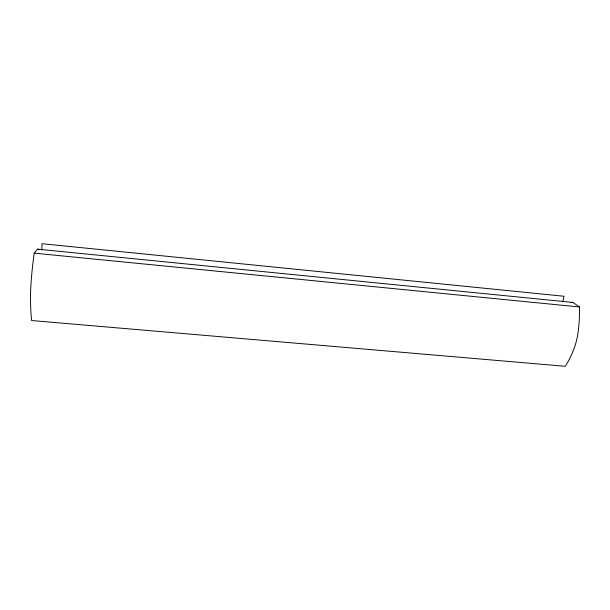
<?xml version="1.0" encoding="UTF-8"?>
<svg xmlns="http://www.w3.org/2000/svg" width="610" height="610" viewBox="0 0 610 610"><rect width="100%" height="100%" fill="white"/><g stroke="black" fill="none" stroke-linecap="round" stroke-linejoin="round"><path stroke-width="0.91" d="M41.762 249.97L42.014 243.71L564.014 296.254L562.725 301.775M34.206 253.15L37.515 249.154L572.942 302.446L579.462 306.967A70.348 31.087 -84.4 0 1 578.669 327.456A41.213 18.857 -84.5 0 1 574.955 346.083A70.714 31.377 -83.9 0 1 565.218 366.29L31.628 320.532A78.309 13.069 -85 0 1 30.5 296.948A45.773 7.907 -84.8 0 1 31.621 275.873A77.867 12.94 -84.8 0 1 34.206 253.15L579.462 306.967M571.059 302.408L572.942 302.446M37.515 249.154L39.2 249.688"/></g></svg>
